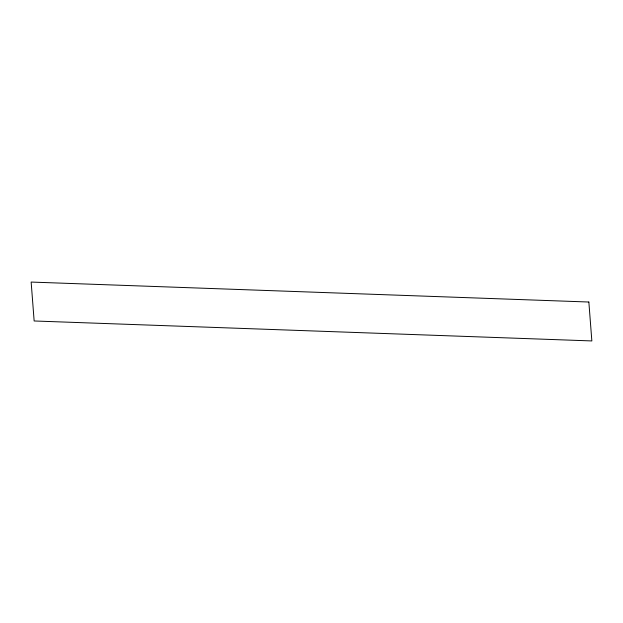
<?xml version="1.0" encoding="UTF-8"?>
<svg xmlns="http://www.w3.org/2000/svg" width="623" height="623" viewBox="0 0 623 623"><rect width="100%" height="100%" fill="white"/><g stroke="black" fill="none" stroke-linecap="round" stroke-linejoin="round"><path stroke-width="0.93" d="M588.852 302.023L31.15 282.063L34.148 320.977L591.85 340.937L588.852 302.023"/></g></svg>
